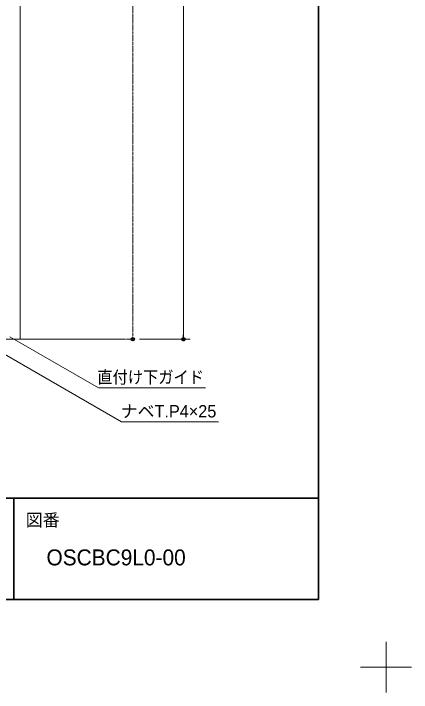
# Model space of a CAD drawing. Units: millimetres, scale not verified. Extents: x -6062 to 6062, y -3045 to 3045.
# Drawn here: x 1312 to 2488, y -3045 to -1036 of the extents above; entities that cross this region are included whole.
import ezdxf
from ezdxf.enums import TextEntityAlignment as Align

# ---------------------------------------------------------------- set-up
doc = ezdxf.new("R2010")
doc.units = ezdxf.units.MM
doc.header["$LTSCALE"] = 20
doc.header["$PDMODE"] = 32
doc.header["$PDSIZE"] = 10
doc.linetypes.add('USER2', pattern=[10.5, 8, -0.5, 0.5, -0.5, 0.5, -0.5])
for name, color, linetype, lineweight in [('0-0_3一般', 7, 'Continuous', 15), ('0-2_0', 7, 'Continuous', 25), ('0-4_2寸法-1', 7, 'Continuous', 15), ('0-5_2寸法-3', 7, 'Continuous', 15), ('0-6_1図面枠', 7, 'Continuous', 15)]:
    doc.layers.add(name, color=color, linetype=linetype, lineweight=lineweight)
doc.layers.add('0-3_Defpoints', color=7, linetype='Continuous')
doc.styles.add('ＭＳ Ｐゴシック', font='')
doc.styles.get('ＭＳ Ｐゴシック').set_extended_font_data('MS PGothic')

# ---------------------------------------------------------------- blocks, each defined once
blk = doc.blocks.new('グループ-16')
at = {"layer": '0-0_3一般'}
for p, q in [((62363.7, -40000), (62363.7, 20000)), ((48499.9, -40000), (68193.7, -40000))]:
    blk.add_line(p, q, dxfattribs=at)
at = {"layer": '0-0_3一般', "linetype": 'USER2'}
blk.add_lwpolyline([(62363.7, 20000), (69023, 20000), (69023, -40000), (62363.7, -40000)], dxfattribs=at)
blk = doc.blocks.new('_Dot')
at = {"layer": '0-2_0'}
blk.add_line((-10, 0), (-20, 0), dxfattribs=at)
for points in [[(0, 0), (-10, 0), (-9.92, 1.25)], [(0, 0), (-9.92, -1.25), (-10, 0)], [(0, 0), (-9.92, 1.25), (-9.69, 2.49)], [(0, 0), (-9.69, -2.49), (-9.92, -1.25)], [(0, 0), (-9.69, 2.49), (-9.3, 3.68)], [(0, 0), (-9.3, -3.68), (-9.69, -2.49)], [(0, 0), (-9.3, 3.68), (-8.76, 4.82)], [(0, 0), (-8.76, -4.82), (-9.3, -3.68)], [(0, 0), (-8.76, 4.82), (-8.09, 5.88)], [(0, 0), (-8.09, -5.88), (-8.76, -4.82)], [(0, 0), (-8.09, 5.88), (-7.29, 6.85)], [(0, 0), (-7.29, -6.85), (-8.09, -5.88)], [(0, 0), (-7.29, 6.85), (-6.37, 7.71)], [(0, 0), (-6.37, -7.71), (-7.29, -6.85)], [(0, 0), (-6.37, 7.71), (-5.36, 8.44)], [(0, 0), (-5.36, -8.44), (-6.37, -7.71)], [(0, 0), (-5.36, 8.44), (-4.26, 9.05)], [(0, 0), (-4.26, -9.05), (-5.36, -8.44)], [(0, 0), (-4.26, 9.05), (-3.09, 9.51)], [(0, 0), (-3.09, -9.51), (-4.26, -9.05)], [(0, 0), (-3.09, 9.51), (-1.87, 9.82)], [(0, 0), (-1.87, -9.82), (-3.09, -9.51)], [(0, 0), (-1.87, 9.82), (-0.63, 9.98)], [(0, 0), (-0.63, -9.98), (-1.87, -9.82)], [(0, 0), (-0.63, 9.98), (0.63, 9.98)], [(0, 0), (0.63, -9.98), (-0.63, -9.98)], [(0, 0), (0.63, 9.98), (1.87, 9.82)], [(0, 0), (1.87, 9.82), (3.09, 9.51)], [(0, 0), (3.09, 9.51), (4.26, 9.05)], [(0, 0), (4.26, 9.05), (5.36, 8.44)], [(0, 0), (5.36, 8.44), (6.37, 7.71)], [(0, 0), (6.37, 7.71), (7.29, 6.85)], [(0, 0), (7.29, 6.85), (8.09, 5.88)], [(0, 0), (8.09, 5.88), (8.76, 4.82)], [(0, 0), (8.76, 4.82), (9.3, 3.68)], [(0, 0), (9.3, 3.68), (9.69, 2.49)], [(0, 0), (9.69, 2.49), (9.92, 1.25)], [(0, 0), (9.92, 1.25), (10, 0)], [(0, 0), (1.87, -9.82), (0.63, -9.98)], [(0, 0), (3.09, -9.51), (1.87, -9.82)], [(0, 0), (4.26, -9.05), (3.09, -9.51)], [(0, 0), (5.36, -8.44), (4.26, -9.05)], [(0, 0), (6.37, -7.71), (5.36, -8.44)], [(0, 0), (7.29, -6.85), (6.37, -7.71)], [(0, 0), (8.09, -5.88), (7.29, -6.85)], [(0, 0), (8.76, -4.82), (8.09, -5.88)], [(0, 0), (9.3, -3.68), (8.76, -4.82)], [(0, 0), (9.69, -2.49), (9.3, -3.68)], [(0, 0), (9.92, -1.25), (9.69, -2.49)], [(0, 0), (10, 0), (9.92, -1.25)]]:
    blk.add_solid(points, dxfattribs=at)
blk = doc.blocks.new('グループ-20')
at = {"layer": '0-6_1図面枠'}
for p, q in [((84000, -57900), (84000, -60900)), ((85500, -59400), (82500, -59400))]:
    blk.add_line(p, q, dxfattribs=at)
blk = doc.blocks.new('グループ-22')
at = {"layer": '0-6_1図面枠', "lineweight": 35}
for p, q in [((-80000, -49400), (80000, -49400)), ((62000, -49400), (62000, -55400))]:
    blk.add_line(p, q, dxfattribs=at)
blk.add_lwpolyline([(-80000, 55400), (80000, 55400), (80000, -55400), (-80000, -55400)], close=True, dxfattribs=at)
blk = doc.blocks.new('図面枠')
at = {"layer": '0-6_1図面枠'}
for name in ['グループ-20', 'グループ-22']:
    blk.add_blockref(name, (0, 0), dxfattribs=at)
at = {"layer": '0-6_1図面枠', "style": 'ＭＳ Ｐゴシック'}
blk.add_text('図番', height=733.7, dxfattribs=at).set_placement((62699.9, -51284.2), align=Align.BOTTOM_LEFT)

msp = doc.modelspace()

# ---------------------------------------------------------------- linework, layer by layer
at = {"layer": '0-3_Defpoints'}
for p in [(1663.65, -2000), (1813.65, -2000)]:
    msp.add_point(p, dxfattribs=at)
at = {"layer": '0-4_2寸法-1'}
for p, q in [((1813.65, 987.29), (1813.65, -1987.29)), ((1683.65, -2000), (1833.65, -2000))]:
    msp.add_line(p, q, dxfattribs=at)
at = {"layer": '0-5_2寸法-3'}
for points in [[(1300.68, -1992.75), (1562.66, -2144), (1878.67, -2144)], [(1278.23, -2040.51), (1630.68, -2244), (1916.98, -2244)]]:
    msp.add_lwpolyline(points, dxfattribs=at)

# ---------------------------------------------------------------- block references
at = {"layer": '0-0_3一般', "xscale": 0.05, "yscale": 0.05}
msp.add_blockref('グループ-16', (-1787.5, 0), dxfattribs=at)
at = {"layer": '0-4_2寸法-1', "xscale": 0.6356201, "yscale": 0.6356201, "rotation": 270}
msp.add_blockref('_Dot', (1813.65, -2000), dxfattribs=at)
at = {"layer": '0-6_1図面枠', "xscale": 0.05, "yscale": 0.05}
msp.add_blockref('図面枠', (-1787.5, 0), dxfattribs=at)

# ---------------------------------------------------------------- texts
at = {"layer": '0-5_2寸法-3', "style": 'ＭＳ Ｐゴシック', "width": 0.9}
msp.add_text('直付け下ガイド', height=36.66, dxfattribs=at).set_placement((1559.21, -2141.62), align=Align.BOTTOM_LEFT)
at = {"layer": '0-5_2寸法-3', "style": 'ＭＳ Ｐゴシック'}
msp.add_text('ナベT.P4×25', height=36.66, dxfattribs=at).set_placement((1628.18, -2242.4), align=Align.BOTTOM_LEFT)
at = {"layer": '0-6_1図面枠', "style": 'ＭＳ Ｐゴシック'}
msp.add_text('OSCBC9L0-00', height=47.17, dxfattribs=at).set_placement((1408.8, -2683.26), align=Align.BOTTOM_LEFT)

doc.saveas('drawing.dxf')
